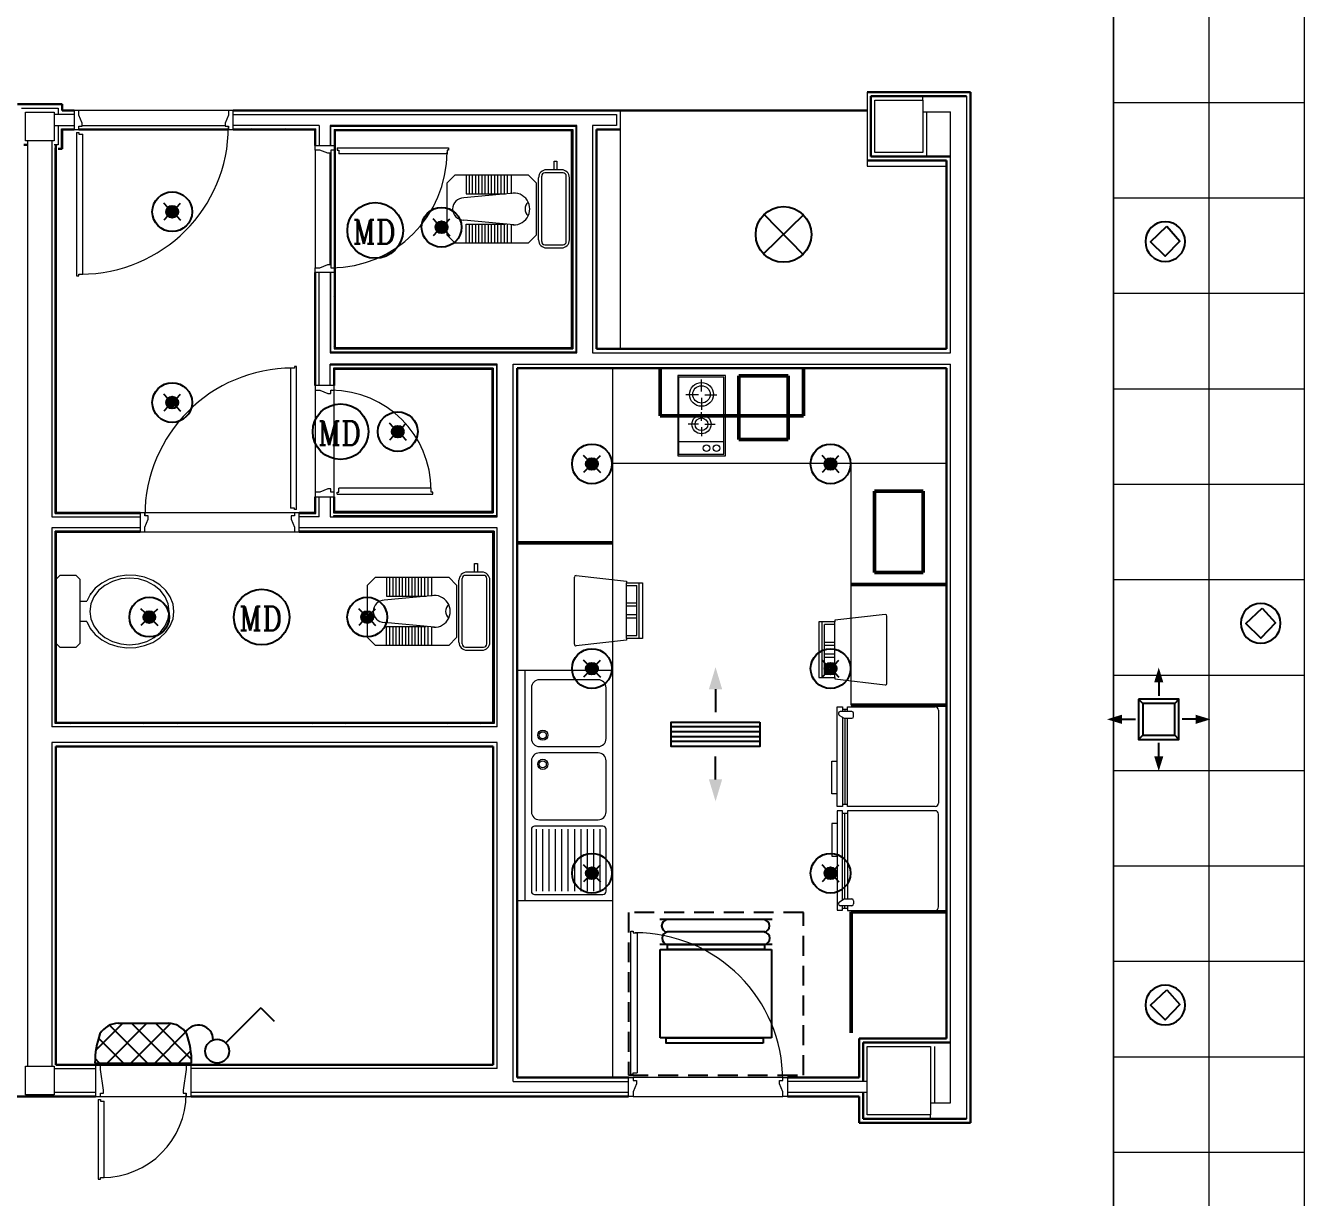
# Model space of a CAD drawing. Header units: millimetres. Extents: x 1722 to 7525, y 2254 to 6279.
# Drawn here: x 5451 to 6255, y 3761 to 4498 of the extents above; entities that cross this region are included whole.
import ezdxf

# ---------------------------------------------------------------- set-up
doc = ezdxf.new("R2010")
doc.units = ezdxf.units.MM
doc.linetypes.add('DASHED2', pattern=[0.375, 0.25, -0.125])
doc.linetypes.add('HIDDEN', pattern=[0.375, 0.25, -0.125])
for name, color, linetype in [('-LIGHT', 6, 'Continuous'), ('-SYM', 4, 'Continuous'), ('00-kazeb', 1, 'HIDDEN'), ('M-DUCTS', 4, 'Continuous'), ('M-UP', 3, 'Continuous')]:
    doc.layers.add(name, color=color, linetype=linetype)
for name, color, linetype, lineweight in [('A-CLNG', 13, 'Continuous', 9), ('A-CLNG-PATT', 13, 'Continuous', 9), ('A-DETL-GENF', 94, 'Continuous', 9), ('A-DETL-THIN', 151, 'Continuous', 9), ('A-DETL-WIDE', 214, 'Continuous', 50), ('A-DOOR', 31, 'Continuous', 9), ('A-DOOR-FRAM', 31, 'Continuous', 18), ('A-WALL', 113, 'Continuous', 9), ('A-WALL-FNSH', 113, 'Continuous', 30), ('A-WALL-PATT', 111, 'Continuous', 5), ('I-FURN', 30, 'Continuous', 9), ('I-WALL', 2, 'Continuous', 9), ('P-SANR-FIXT', 44, 'Continuous', 9), ('S-COLS', 52, 'Continuous', 9)]:
    doc.layers.add(name, color=color, linetype=linetype, lineweight=lineweight)
doc.styles.add('ROMANC', font='ROMANC.shx', dxfattribs={"width": 0.85})
pattern_1 = [(45, (3847.724, 3993.578), (-10.6066, 10.6066), []), (135, (3847.724, 3993.578), (-10.6066, -10.6066), [])]

# ---------------------------------------------------------------- blocks, each defined once
blk = doc.blocks.new('za-IN-wood door-single panel - 100x210-5134371-08-Fourth Floor Level__18_90')
at = {"layer": 'A-DOOR'}
for p, q in [((-0.47, 0.0332), (-0.45, -0.0168)), ((0.45, -0.0168), (0.47, 0.0332)), ((-0.45, -0.0368), (-0.47, -0.0368)), ((-0.45, -0.0168), (-0.45, -0.0368)), ((0.45, -0.0368), (0.45, -0.0168)), ((0.47, -0.0368), (0.45, -0.0368)), ((0.47, -0.0764), (0.47, -0.0864)), ((0.484, -0.0764), (0.47, -0.0764)), ((0.484, -0.0764), (0.484, -0.9764)), ((0.446, -0.9664), (0.446, -0.0864)), ((0.47, -0.0864), (0.446, -0.0864)), ((0.47, -0.9664), (0.446, -0.9664)), ((0.47, -0.9764), (0.47, -0.9664)), ((0.484, -0.9764), (0.47, -0.9764))]:
    blk.add_line(p, q, dxfattribs=at)
blk.add_arc((0.458, -0.0384), 0.928, 180, 270, dxfattribs=at)
at = {"layer": 'A-DOOR-FRAM'}
for p, q in [((-0.5, 0.0632), (-0.47, 0.0632)), ((-0.5, -0.0568), (-0.5, 0.0632)), ((-0.47, 0.0632), (-0.47, 0.0332)), ((0.47, 0.0632), (0.5, 0.0632)), ((0.47, 0.0332), (0.47, 0.0632)), ((0.5, 0.0632), (0.5, -0.0568)), ((-0.47, -0.0568), (-0.5, -0.0568)), ((-0.47, -0.0368), (-0.47, -0.0568)), ((0.47, -0.0568), (0.47, -0.0368)), ((0.5, -0.0568), (0.47, -0.0568))]:
    blk.add_line(p, q, dxfattribs=at)
blk = doc.blocks.new('za-IN-wood door-single panel - 60x210-5138632-08-Fourth Floor Level__18_90')
at = {"layer": 'A-DOOR'}
for p, q in [((0.246, 0.6064), (0.246, 0.1264)), ((0.27, 0.6064), (0.246, 0.6064)), ((0.27, 0.6164), (0.27, 0.6064)), ((0.284, 0.6164), (0.27, 0.6164)), ((0.284, 0.1164), (0.284, 0.6164)), ((0.27, 0.1264), (0.246, 0.1264)), ((0.27, 0.1164), (0.27, 0.1264)), ((0.284, 0.1164), (0.27, 0.1164)), ((-0.25, 0.0768), (-0.27, 0.0768)), ((-0.27, -0.0732), (-0.25, 0.0568)), ((-0.25, 0.0568), (-0.25, 0.0768)), ((0.27, 0.0768), (0.25, 0.0768)), ((0.25, 0.0768), (0.25, 0.0568)), ((0.25, 0.0568), (0.27, -0.0732))]:
    blk.add_line(p, q, dxfattribs=at)
blk.add_arc((0.258, 0.0784), 0.528, 90, 180, dxfattribs=at)
at = {"layer": 'A-DOOR-FRAM'}
for p, q in [((-0.27, 0.0968), (-0.3, 0.0968)), ((-0.3, 0.0968), (-0.3, -0.1032)), ((-0.27, 0.0768), (-0.27, 0.0968)), ((0.27, 0.0968), (0.27, 0.0768)), ((0.3, 0.0968), (0.27, 0.0968)), ((0.3, -0.1032), (0.3, 0.0968)), ((-0.27, -0.1032), (-0.27, -0.0732)), ((0.27, -0.0732), (0.27, -0.1032)), ((-0.3, -0.1032), (-0.27, -0.1032)), ((0.27, -0.1032), (0.3, -0.1032))]:
    blk.add_line(p, q, dxfattribs=at)
blk = doc.blocks.new('za-Column bi Cover - se5_400b_430amm-4961025-08-Fourth Floor Level__18_90')
at = {"layer": 'S-COLS', "lineweight": 15}
for p, q in [((-0.2, 0.215), (0.2, 0.215)), ((-0.2, -0.215), (-0.2, 0.215)), ((0.2, 0.215), (0.2, -0.215)), ((0.2, -0.215), (-0.2, -0.215))]:
    blk.add_line(p, q, dxfattribs=at)
blk = doc.blocks.new('za-Column bi Cover - se6_300b_330amm-4961029-08-Fourth Floor Level__18_90')
at = {"layer": 'S-COLS', "lineweight": 15}
for p, q in [((-0.15, 0.165), (0.15, 0.165)), ((-0.15, -0.165), (-0.15, 0.165)), ((0.15, 0.165), (0.15, -0.165)), ((0.15, -0.165), (-0.15, -0.165))]:
    blk.add_line(p, q, dxfattribs=at)
blk = doc.blocks.new('za-IN-wood door-single panel - 100x210-5134374-08-Fourth Floor Level__18_90')
at = {"layer": 'A-DOOR'}
for p, q in [((0.446, 0.9664), (0.446, 0.0864)), ((0.47, 0.9664), (0.446, 0.9664)), ((0.47, 0.9764), (0.47, 0.9664)), ((0.484, 0.9764), (0.47, 0.9764)), ((0.484, 0.0764), (0.484, 0.9764)), ((0.47, 0.0864), (0.446, 0.0864)), ((0.47, 0.0764), (0.47, 0.0864)), ((-0.45, 0.0368), (-0.47, 0.0368)), ((-0.47, -0.0332), (-0.45, 0.0168)), ((-0.45, 0.0168), (-0.45, 0.0368)), ((0.47, 0.0368), (0.45, 0.0368)), ((0.45, 0.0368), (0.45, 0.0168)), ((0.45, 0.0168), (0.47, -0.0332)), ((0.484, 0.0764), (0.47, 0.0764))]:
    blk.add_line(p, q, dxfattribs=at)
blk.add_arc((0.458, 0.0384), 0.928, 90, 180, dxfattribs=at)
at = {"layer": 'A-DOOR-FRAM'}
for p, q in [((-0.47, 0.0568), (-0.5, 0.0568)), ((-0.5, 0.0568), (-0.5, -0.0632)), ((-0.47, 0.0368), (-0.47, 0.0568)), ((0.47, 0.0568), (0.47, 0.0368)), ((0.5, 0.0568), (0.47, 0.0568)), ((0.5, -0.0632), (0.5, 0.0568)), ((-0.5, -0.0632), (-0.47, -0.0632)), ((-0.47, -0.0632), (-0.47, -0.0332)), ((0.47, -0.0332), (0.47, -0.0632)), ((0.47, -0.0632), (0.5, -0.0632))]:
    blk.add_line(p, q, dxfattribs=at)
blk = doc.blocks.new('za-IN-wood door-single panel - 80x210-5134379-08-Fourth Floor Level__18_90')
at = {"layer": 'A-DOOR'}
for p, q in [((-0.37, 0.0332), (-0.35, -0.0168)), ((0.35, -0.0168), (0.37, 0.0332)), ((-0.35, -0.0368), (-0.37, -0.0368)), ((-0.35, -0.0168), (-0.35, -0.0368)), ((0.35, -0.0368), (0.35, -0.0168)), ((0.37, -0.0368), (0.35, -0.0368)), ((0.37, -0.0764), (0.37, -0.0864)), ((0.384, -0.0764), (0.37, -0.0764)), ((0.384, -0.0764), (0.384, -0.7764)), ((0.346, -0.7664), (0.346, -0.0864)), ((0.37, -0.0864), (0.346, -0.0864)), ((0.37, -0.7664), (0.346, -0.7664)), ((0.37, -0.7764), (0.37, -0.7664)), ((0.384, -0.7764), (0.37, -0.7764))]:
    blk.add_line(p, q, dxfattribs=at)
blk.add_arc((0.358, -0.0384), 0.728, 180, 270, dxfattribs=at)
at = {"layer": 'A-DOOR-FRAM'}
for p, q in [((-0.4, 0.0632), (-0.37, 0.0632)), ((-0.4, -0.0568), (-0.4, 0.0632)), ((-0.37, 0.0632), (-0.37, 0.0332)), ((0.37, 0.0632), (0.4, 0.0632)), ((0.37, 0.0332), (0.37, 0.0632)), ((0.4, 0.0632), (0.4, -0.0568)), ((-0.37, -0.0568), (-0.4, -0.0568)), ((-0.37, -0.0368), (-0.37, -0.0568)), ((0.37, -0.0568), (0.37, -0.0368)), ((0.4, -0.0568), (0.37, -0.0568))]:
    blk.add_line(p, q, dxfattribs=at)
blk = doc.blocks.new('za-IN-wood door-single panel - 70x210-5134382-08-Fourth Floor Level__18_90')
at = {"layer": 'A-DOOR'}
for p, q in [((0.296, 0.6664), (0.296, 0.0864)), ((0.32, 0.6664), (0.296, 0.6664)), ((0.32, 0.6764), (0.32, 0.6664)), ((0.334, 0.6764), (0.32, 0.6764)), ((0.334, 0.0764), (0.334, 0.6764)), ((0.32, 0.0864), (0.296, 0.0864)), ((0.32, 0.0764), (0.32, 0.0864)), ((-0.3, 0.0368), (-0.32, 0.0368)), ((-0.32, -0.0332), (-0.3, 0.0168)), ((-0.3, 0.0168), (-0.3, 0.0368)), ((0.32, 0.0368), (0.3, 0.0368)), ((0.3, 0.0368), (0.3, 0.0168)), ((0.3, 0.0168), (0.32, -0.0332)), ((0.334, 0.0764), (0.32, 0.0764))]:
    blk.add_line(p, q, dxfattribs=at)
blk.add_arc((0.308, 0.0384), 0.628, 90, 180, dxfattribs=at)
at = {"layer": 'A-DOOR-FRAM'}
for p, q in [((-0.32, 0.0568), (-0.35, 0.0568)), ((-0.35, 0.0568), (-0.35, -0.0632)), ((-0.32, 0.0368), (-0.32, 0.0568)), ((0.32, 0.0568), (0.32, 0.0368)), ((0.35, 0.0568), (0.32, 0.0568)), ((0.35, -0.0632), (0.35, 0.0568)), ((-0.35, -0.0632), (-0.32, -0.0632)), ((-0.32, -0.0632), (-0.32, -0.0332)), ((0.32, -0.0332), (0.32, -0.0632)), ((0.32, -0.0632), (0.35, -0.0632))]:
    blk.add_line(p, q, dxfattribs=at)
blk = doc.blocks.new('za-Column bi Cover - se8_180b_180mma-4989154-08-Fourth Floor Level__18_90')
at = {"layer": 'S-COLS', "lineweight": 15}
for p, q in [((-0.09, 0.09), (0.09, 0.09)), ((-0.09, -0.09), (-0.09, 0.09)), ((0.09, 0.09), (0.09, -0.09)), ((0.09, -0.09), (-0.09, -0.09))]:
    blk.add_line(p, q, dxfattribs=at)
blk = doc.blocks.new('jsdfksdf')
at = {"layer": 'I-FURN'}
for p, q in [((142218.53, 433931.22), (142218.53, 433973.37)), ((142219.65, 433974.48), (142251.23, 433970.85)), ((142251.23, 433970.85), (142251.23, 433969.86)), ((142251.23, 433970.85), (142251.23, 433969.86)), ((142251.23, 433969.86), (142261.23, 433969.86)), ((142251.23, 433934.86), (142251.23, 433969.86)), ((142251.23, 433969.86), (142261.23, 433969.86)), ((142251.23, 433968.11), (142257.73, 433968.11)), ((142257.73, 433936.61), (142257.73, 433968.11)), ((142259.23, 433934.86), (142259.23, 433969.86)), ((142261.23, 433969.86), (142261.23, 433934.86)), ((142261.23, 433969.86), (142261.23, 433934.86)), ((142257.73, 433957.11), (142251.23, 433957.11)), ((142257.73, 433955.11), (142251.23, 433955.11)), ((142257.73, 433949.61), (142251.23, 433949.61)), ((142257.73, 433947.61), (142251.23, 433947.61)), ((142382.27, 433945.35), (142372.27, 433945.35)), ((142372.27, 433945.35), (142372.27, 433910.35)), ((142382.27, 433945.35), (142372.27, 433945.35)), ((142372.27, 433945.35), (142372.27, 433910.35)), ((142374.27, 433910.35), (142374.27, 433945.35)), ((142375.77, 433912.1), (142375.77, 433943.6)), ((142382.27, 433943.6), (142375.77, 433943.6)), ((142413.85, 433949.98), (142382.27, 433946.35)), ((142382.27, 433946.35), (142382.27, 433945.35)), ((142382.27, 433946.35), (142382.27, 433945.35)), ((142382.27, 433910.35), (142382.27, 433945.35)), ((142414.97, 433906.72), (142414.97, 433948.86)), ((142251.23, 433936.61), (142257.73, 433936.61)), ((142251.23, 433933.86), (142219.65, 433930.22)), ((142251.23, 433934.86), (142251.23, 433933.86)), ((142261.23, 433934.86), (142251.23, 433934.86)), ((142251.23, 433934.86), (142251.23, 433933.86)), ((142261.23, 433934.86), (142251.23, 433934.86)), ((142375.77, 433932.6), (142382.27, 433932.6)), ((142375.77, 433930.6), (142382.27, 433930.6)), ((142375.77, 433925.1), (142382.27, 433925.1)), ((142375.77, 433923.1), (142382.27, 433923.1)), ((142382.27, 433912.1), (142375.77, 433912.1)), ((142372.27, 433910.35), (142382.27, 433910.35)), ((142372.27, 433910.35), (142382.27, 433910.35)), ((142382.27, 433910.35), (142382.27, 433909.35)), ((142382.27, 433910.35), (142382.27, 433909.35)), ((142382.27, 433909.35), (142413.85, 433905.72))]:
    blk.add_line(p, q, dxfattribs=at)
for centre, radius, start, end in [((142219.65, 433973.37), 1.11, 90, 180), ((142413.85, 433948.86), 1.11, 0, 90), ((142219.54, 433931.22), 1.01, 180, 276.56845), ((142413.96, 433906.72), 1.01, 263.43155, 0)]:
    blk.add_arc(centre, radius, start, end, dxfattribs=at)
blk = doc.blocks.new('A$C775E0A7C')
at = {"layer": 'A-DETL-GENF'}
for p, q in [((-1677.08, -593.84), (-1686.52, -593.84)), ((-1681.7, -588.34), (-1679.92, -588.34)), ((-1681.7, -593.84), (-1681.7, -588.34)), ((-1679.92, -588.34), (-1679.92, -593.84)), ((-1749, -601.98), (-1744, -596.98)), ((-1749, -634.98), (-1749, -601.98)), ((-1744, -596.98), (-1698, -596.98)), ((-1737, -596.98), (-1737, -608.98)), ((-1735, -608.98), (-1735, -596.98)), ((-1733, -608.98), (-1733, -596.98)), ((-1731, -608.98), (-1731, -596.98)), ((-1729, -608.98), (-1729, -596.98)), ((-1727, -608.98), (-1727, -596.98)), ((-1725, -608.98), (-1725, -596.98)), ((-1723, -608.98), (-1723, -596.98)), ((-1721, -608.98), (-1721, -596.98)), ((-1719, -608.98), (-1719, -596.98)), ((-1717, -608.98), (-1717, -596.98)), ((-1715, -608.98), (-1715, -596.98)), ((-1713, -608.98), (-1713, -596.98)), ((-1711, -608.98), (-1711, -596.98)), ((-1708.5, -608.98), (-1708.5, -596.98)), ((-1698, -596.98), (-1693, -601.98)), ((-1693, -601.98), (-1693, -634.98)), ((-1691.52, -637.95), (-1691.52, -598.84)), ((-1689.52, -638.95), (-1689.52, -597.84)), ((-1676.08, -595.84), (-1687.52, -595.84)), ((-1674.08, -638.95), (-1674.08, -597.84)), ((-1672.08, -637.95), (-1672.08, -598.84)), ((-1707, -608.48), (-1738.5, -611.48)), ((-1737, -608.98), (-1712.25, -608.98)), ((-1707, -628.48), (-1738.5, -625.48)), ((-1744, -639.98), (-1749, -634.98)), ((-1737, -627.98), (-1712.25, -627.98)), ((-1737, -639.98), (-1737, -627.98)), ((-1735, -639.98), (-1735, -627.98)), ((-1733, -639.98), (-1733, -627.98)), ((-1731, -639.98), (-1731, -627.98)), ((-1729, -639.98), (-1729, -627.98)), ((-1727, -639.98), (-1727, -627.98)), ((-1725, -639.98), (-1725, -627.98)), ((-1723, -639.98), (-1723, -627.98)), ((-1721, -639.98), (-1721, -627.98)), ((-1719, -639.98), (-1719, -627.98)), ((-1717, -639.98), (-1717, -627.98)), ((-1715, -639.98), (-1715, -627.98)), ((-1713, -639.98), (-1713, -627.98)), ((-1711, -639.98), (-1711, -627.98)), ((-1708.5, -639.98), (-1708.5, -627.98)), ((-1693, -634.98), (-1698, -639.98)), ((-1698, -639.98), (-1744, -639.98)), ((-1687.52, -640.95), (-1676.08, -640.95)), ((-1686.52, -642.95), (-1677.08, -642.95)), ((-1604, -723.25), (-1604, -773.75)), ((-1574, -723.25), (-1604, -723.25)), ((-1574, -773.75), (-1574, -723.25)), ((-1603.5, -724.25), (-1603.5, -772.75)), ((-1575, -724.25), (-1603.5, -724.25)), ((-1589, -733.25), (-1589, -725.75)), ((-1575, -772.75), (-1575, -724.25)), ((-1591, -735.25), (-1599, -735.25)), ((-1589, -737.25), (-1589, -744.75)), ((-1587, -735.25), (-1579.5, -735.25)), ((-1589, -751.75), (-1589, -746.25)), ((-1591, -753.75), (-1597.5, -753.75)), ((-1589, -755.75), (-1589, -761.25)), ((-1587, -753.75), (-1580.5, -753.75)), ((-1603.5, -764.75), (-1575, -764.75)), ((-1604, -773.75), (-1574, -773.75)), ((-1603.5, -772.75), (-1575, -772.75)), ((-1731.7, -841.34), (-1729.92, -841.34)), ((-1731.7, -846.84), (-1731.7, -841.34)), ((-1729.92, -841.34), (-1729.92, -846.84)), ((-1799, -854.98), (-1794, -849.98)), ((-1794, -849.98), (-1748, -849.98)), ((-1787, -849.98), (-1787, -861.98)), ((-1785, -861.98), (-1785, -849.98)), ((-1783, -861.98), (-1783, -849.98)), ((-1781, -861.98), (-1781, -849.98)), ((-1779, -861.98), (-1779, -849.98)), ((-1777, -861.98), (-1777, -849.98)), ((-1775, -861.98), (-1775, -849.98)), ((-1773, -861.98), (-1773, -849.98)), ((-1771, -861.98), (-1771, -849.98)), ((-1769, -861.98), (-1769, -849.98)), ((-1767, -861.98), (-1767, -849.98)), ((-1765, -861.98), (-1765, -849.98)), ((-1763, -861.98), (-1763, -849.98)), ((-1761, -861.98), (-1761, -849.98)), ((-1758.5, -861.98), (-1758.5, -849.98)), ((-1748, -849.98), (-1743, -854.98)), ((-1741.52, -890.95), (-1741.52, -851.84)), ((-1739.52, -891.95), (-1739.52, -850.84)), ((-1726.08, -848.84), (-1737.52, -848.84)), ((-1727.08, -846.84), (-1736.52, -846.84)), ((-1724.08, -891.95), (-1724.08, -850.84)), ((-1722.08, -890.95), (-1722.08, -851.84)), ((-1799, -887.98), (-1799, -854.98)), ((-1743, -854.98), (-1743, -887.98)), ((-1757, -861.48), (-1788.5, -864.48)), ((-1787, -861.98), (-1762.25, -861.98)), ((-1757, -881.48), (-1788.5, -878.48)), ((-1787, -880.98), (-1762.25, -880.98)), ((-1787, -892.98), (-1787, -880.98)), ((-1785, -892.98), (-1785, -880.98)), ((-1783, -892.98), (-1783, -880.98)), ((-1781, -892.98), (-1781, -880.98)), ((-1779, -892.98), (-1779, -880.98)), ((-1777, -892.98), (-1777, -880.98)), ((-1775, -892.98), (-1775, -880.98)), ((-1773, -892.98), (-1773, -880.98)), ((-1771, -892.98), (-1771, -880.98)), ((-1769, -892.98), (-1769, -880.98)), ((-1767, -892.98), (-1767, -880.98)), ((-1765, -892.98), (-1765, -880.98)), ((-1763, -892.98), (-1763, -880.98)), ((-1761, -892.98), (-1761, -880.98)), ((-1758.5, -892.98), (-1758.5, -880.98)), ((-1794, -892.98), (-1799, -887.98)), ((-1743, -887.98), (-1748, -892.98)), ((-1748, -892.98), (-1794, -892.98)), ((-1737.52, -893.95), (-1726.08, -893.95)), ((-1736.52, -895.95), (-1727.08, -895.95)), ((-1503.73, -931.61), (-1500.5, -931.61)), ((-1503.73, -994.2), (-1503.73, -931.61)), ((-1500.5, -931.61), (-1500.5, -934.44)), ((-1497.2, -931.5), (-1442.2, -931.5)), ((-1497.2, -934.44), (-1497.2, -931.5)), ((-1502.95, -935.54), (-1502.95, -935.93)), ((-1502.4, -936.88), (-1499.28, -938.68)), ((-1494.52, -934.44), (-1501.85, -934.44)), ((-1500.5, -933), (-1497.2, -933)), ((-1500.5, -937.98), (-1500.5, -994.2)), ((-1499.28, -938.68), (-1494.52, -938.68)), ((-1498.85, -933), (-1498.85, -934.44)), ((-1498.85, -938.68), (-1498.85, -992.7)), ((-1497.2, -994.2), (-1497.2, -938.68)), ((-1493.42, -937.58), (-1493.42, -935.54)), ((-1440, -933.7), (-1440, -992)), ((-1507.03, -965.59), (-1503.73, -965.59)), ((-1507.03, -986.17), (-1507.03, -965.59)), ((-1503.73, -986.17), (-1507.03, -986.17)), ((-1500.5, -994.2), (-1503.73, -994.2)), ((-1503.73, -996.8), (-1503.73, -1059.39)), ((-1500.5, -996.8), (-1503.73, -996.8)), ((-1500.5, -992.7), (-1497.2, -992.7)), ((-1500.5, -1053.02), (-1500.5, -996.8)), ((-1442.2, -994.2), (-1497.2, -994.2)), ((-1497.2, -996.8), (-1497.2, -1052.32)), ((-1442.2, -996.8), (-1497.2, -996.8)), ((-1507.03, -1004.83), (-1507.03, -1025.41)), ((-1503.73, -1004.83), (-1507.03, -1004.83)), ((-1500.5, -998.3), (-1497.2, -998.3)), ((-1498.85, -1052.32), (-1498.85, -998.3)), ((-1440, -1057.3), (-1440, -999)), ((-1507.03, -1025.41), (-1503.73, -1025.41)), ((-1502.4, -1054.12), (-1499.28, -1052.32)), ((-1499.28, -1052.32), (-1494.52, -1052.32)), ((-1503.73, -1059.39), (-1500.5, -1059.39)), ((-1502.95, -1055.46), (-1502.95, -1055.07)), ((-1494.52, -1056.56), (-1501.85, -1056.56)), ((-1500.5, -1059.39), (-1500.5, -1056.56)), ((-1500.5, -1058), (-1497.2, -1058)), ((-1498.85, -1058), (-1498.85, -1056.56)), ((-1497.2, -1056.56), (-1497.2, -1059.5)), ((-1497.2, -1059.5), (-1442.2, -1059.5)), ((-1493.42, -1053.42), (-1493.42, -1055.46))]:
    blk.add_line(p, q, dxfattribs=at)
for centre, radius in [((-1589.07, -735.07), 7.49), ((-1589.07, -735.07), 5.49), ((-1589.07, -753.87), 6), ((-1589.07, -753.87), 4), ((-1585.89, -768.87), 2.03), ((-1579.66, -768.87), 2.03)]:
    blk.add_circle(centre, radius, dxfattribs=at)
for centre, radius, start, end in [((-1686.52, -598.84), 5, 90, 180), ((-1677.08, -598.84), 5, 0, 90), ((-1687.52, -597.84), 2, 90, 180), ((-1676.08, -597.84), 2, 0, 90), ((-1707, -618.48), 10, 259.11933, 100.88065), ((-1738.5, -618.48), 7, 89.99999, 269.99999), ((-1694.08, -618.48), 5.87, 131.99687, 228.00311), ((-1686.52, -637.95), 5, 180, 270), ((-1687.52, -638.95), 2, 180, 270), ((-1677.08, -637.95), 5, 270, 0), ((-1676.08, -638.95), 2, 270, 0), ((-1736.52, -851.84), 5, 90, 180), ((-1737.52, -850.84), 2, 90, 180), ((-1727.08, -851.84), 5, 0, 90), ((-1726.08, -850.84), 2, 0, 90), ((-1788.5, -871.48), 7, 89.99999, 269.99999), ((-1757, -871.48), 10, 259.11933, 100.88065), ((-1744.08, -871.48), 5.87, 131.99687, 228.00311), ((-1736.52, -890.95), 5, 180, 270), ((-1737.52, -891.95), 2, 180, 270), ((-1727.08, -890.95), 5, 270, 0), ((-1726.08, -891.95), 2, 270, 0), ((-1442.2, -933.7), 2.2, 0, 90), ((-1501.85, -935.54), 1.1, 90, 180), ((-1501.85, -935.93), 1.1, 180, 239.99672), ((-1494.52, -935.54), 1.1, 0, 90), ((-1494.52, -937.58), 1.1, 270, 0), ((-1442.2, -992), 2.2, 270, 0), ((-1442.2, -999), 2.2, 0, 90), ((-1494.52, -1053.42), 1.1, 0, 90), ((-1501.85, -1055.07), 1.1, 120.00328, 180), ((-1501.85, -1055.46), 1.1, 180, 270), ((-1494.52, -1055.46), 1.1, 270, 0), ((-1442.2, -1057.3), 2.2, 270, 0)]:
    blk.add_arc(centre, radius, start, end, dxfattribs=at)
at = {"layer": 'A-DETL-THIN'}
for p, q in [((-1645, -718.5), (-1645, -1164.5)), ((-1435, -778.5), (-1645, -778.5)), ((-1495, -930.5), (-1495, -778.5)), ((-1705, -1053.5), (-1705, -908.5)), ((-1705, -908.5), (-1645, -908.5)), ((-1700, -1053.5), (-1700, -908.5)), ((-1645, -908.5), (-1645, -1053.5)), ((-1654, -914.5), (-1691, -914.5)), ((-1696, -919.5), (-1696, -951.5)), ((-1649, -951.5), (-1649, -919.5)), ((-1691, -956.5), (-1654, -956.5)), ((-1654, -960.5), (-1691, -960.5)), ((-1696, -965.5), (-1696, -997.5)), ((-1649, -997.5), (-1649, -965.5)), ((-1691, -1002.5), (-1654, -1002.5)), ((-1696, -1008.5), (-1696, -1047.5)), ((-1651, -1006.5), (-1694, -1006.5)), ((-1693, -1008.5), (-1693, -1047.5)), ((-1689, -1008.5), (-1689, -1047.5)), ((-1685, -1008.5), (-1685, -1047.5)), ((-1681, -1008.5), (-1681, -1047.5)), ((-1677, -1008.5), (-1677, -1047.5)), ((-1673, -1008.5), (-1673, -1047.5)), ((-1669, -1008.5), (-1669, -1047.5)), ((-1665, -1008.5), (-1665, -1047.5)), ((-1661, -1008.5), (-1661, -1047.5)), ((-1657, -1008.5), (-1657, -1047.5)), ((-1653, -1008.5), (-1653, -1047.5)), ((-1649, -1047.5), (-1649, -1008.5)), ((-1694, -1049.5), (-1651, -1049.5)), ((-1645, -1053.5), (-1705, -1053.5))]:
    blk.add_line(p, q, dxfattribs=at)
for centre, radius in [((-1688.84, -949.34), 3.2), ((-1688.84, -949.34), 2.2), ((-1688.84, -967.66), 3.2), ((-1688.84, -967.66), 2.2)]:
    blk.add_circle(centre, radius, dxfattribs=at)
for centre, radius, start, end in [((-1691, -919.5), 5, 90, 180), ((-1654, -919.5), 5, 0, 90), ((-1691, -951.5), 5, 180, 270), ((-1654, -951.5), 5, 270, 0), ((-1691, -965.5), 5, 90, 180), ((-1654, -965.5), 5, 0, 90), ((-1691, -997.5), 5, 180, 270), ((-1654, -997.5), 5, 270, 0), ((-1694, -1008.5), 2, 90, 180), ((-1651, -1008.5), 2, 0, 90), ((-1694, -1047.5), 2, 180, 270), ((-1651, -1047.5), 2, 270, 0)]:
    blk.add_arc(centre, radius, start, end, dxfattribs=at)
at = {"layer": 'A-DETL-WIDE'}
for p, q in [((-1615, -748.5), (-1615, -718.5)), ((-1565.58, -763.35), (-1565.58, -723.35)), ((-1565.58, -723.35), (-1534.58, -723.35)), ((-1534.58, -723.35), (-1534.58, -763.35)), ((-1525, -748.5), (-1525, -718.5)), ((-1615, -748.5), (-1525, -748.5)), ((-1534.58, -763.35), (-1565.58, -763.35)), ((-1480.25, -795.85), (-1480.25, -847.15)), ((-1449.75, -795.85), (-1480.25, -795.85)), ((-1449.75, -847.15), (-1449.75, -795.85)), ((-1645, -828.5), (-1705, -828.5)), ((-1480.25, -847.15), (-1449.75, -847.15)), ((-1495, -854.5), (-1435, -854.5)), ((-1495, -930.5), (-1435, -930.5)), ((-1495, -1060.5), (-1435, -1060.5)), ((-1495, -1136.5), (-1495, -1060.5))]:
    blk.add_line(p, q, dxfattribs=at)
at = {"layer": 'P-SANR-FIXT'}
for p, q in [((-1992.46, -848.96), (-1994.5, -851)), ((-1982.3, -848.96), (-1992.46, -848.96)), ((-1979.76, -851.5), (-1982.3, -848.96)), ((-1979.76, -891.5), (-1979.76, -851.5)), ((-1979.76, -865.15), (-1975.49, -865.15)), ((-1973.41, -860.47), (-1973.41, -860.92)), ((-1973.12, -860.47), (-1973.41, -860.47)), ((-1975.49, -877.85), (-1979.76, -877.85)), ((-1973.41, -882.08), (-1973.41, -882.53)), ((-1973.41, -882.53), (-1973.12, -882.53)), ((-1994.5, -892), (-1992.46, -894.04)), ((-1982.3, -894.04), (-1979.76, -891.5)), ((-1992.46, -894.04), (-1982.3, -894.04))]:
    blk.add_line(p, q, dxfattribs=at)
at = {"layer": 'P-SANR-FIXT', "flags": 128}
for points in [[(-1920.71, -871.5), (-1921.29, -866.86), (-1923.01, -862.42), (-1925.79, -858.35), (-1929.53, -854.83), (-1934.06, -852), (-1939.2, -849.99), (-1944.73, -848.87), (-1950.42, -848.69), (-1956.04, -849.46), (-1961.35, -851.14), (-1966.14, -853.67), (-1970.19, -856.95), (-1973.35, -860.83), (-1975.49, -865.15)], [(-1923.75, -871.5), (-1924.38, -866.84), (-1926.22, -862.41), (-1929.18, -858.43), (-1933.13, -855.12), (-1937.84, -852.62), (-1943.11, -851.07), (-1948.64, -850.55), (-1954.18, -851.07), (-1959.45, -852.62), (-1964.16, -855.12), (-1968.11, -858.43), (-1971.07, -862.41), (-1972.91, -866.84), (-1973.54, -871.5)], [(-1973.12, -860.47), (-1973.26, -860.69), (-1973.41, -860.92)], [(-1975.49, -877.85), (-1973.35, -882.17), (-1970.19, -886.05), (-1966.14, -889.33), (-1961.35, -891.86), (-1956.04, -893.54), (-1950.42, -894.31), (-1944.73, -894.13), (-1939.2, -893.01), (-1934.06, -891), (-1929.53, -888.17), (-1925.79, -884.65), (-1923.01, -880.58), (-1921.29, -876.14), (-1920.71, -871.5)], [(-1973.54, -871.5), (-1972.91, -876.16), (-1971.07, -880.59), (-1968.11, -884.57), (-1964.16, -887.88), (-1959.45, -890.38), (-1954.18, -891.93), (-1948.64, -892.46), (-1943.11, -891.93), (-1937.84, -890.38), (-1933.13, -887.88), (-1929.18, -884.57), (-1926.22, -880.59), (-1924.38, -876.16), (-1923.75, -871.5)], [(-1973.41, -882.08), (-1973.26, -882.31), (-1973.12, -882.53)]]:
    blk.add_lwpolyline(points, dxfattribs=at)
blk = doc.blocks.new('le')
at = {"layer": '-SYM'}
h = blk.add_hatch(dxfattribs=at)
h.set_pattern_fill('ANSI31', color=256, scale=7.5, style=0)
h.set_pattern_definition([(45, (0, 0), (-0.66291, 0.66291), [])])
h.paths.add_polyline_path([(-3.6, 0), (3.6, 0, 1)])
h.paths.add_polyline_path([(3.6, 0), (-3.6, 0, 1)])
at = {"layer": '-SYM', "color": 3}
for p, q in [((-2.65, 2.65), (-5.3, 5.3)), ((2.65, 2.65), (5.3, 5.3)), ((-2.65, -2.65), (-5.3, -5.3)), ((2.65, -2.65), (5.3, -5.3))]:
    blk.add_line(p, q, dxfattribs=at)
at = {"layer": '-SYM'}
for radius in [12.5, 3.75]:
    blk.add_circle((0, 0), radius, dxfattribs=at)
blk = doc.blocks.new('MD')
at = {"layer": '-SYM'}
blk.add_circle((0, 0), 17.5, dxfattribs=at)
at = {"layer": '-SYM', "color": 2, "style": 'ROMANC', "width": 0.9}
blk.add_text('MD', height=15, dxfattribs=at).set_placement((-14.12, -8.39))
blk = doc.blocks.new('leee')
at = {"layer": '-LIGHT', "color": 2}
blk.add_lwpolyline([(0.96, -9.63), (9.27, -0.26), (0.04, 9.25), (-9.25, 0.1)], close=True, dxfattribs=at)
at = {"layer": '-SYM'}
blk.add_circle((0, 0), 12.5, dxfattribs=at)
blk = doc.blocks.new('ff')
at = {"layer": 'M-UP', "color": 40}
blk.add_line((0, -0.088), (0, 0), dxfattribs=at)
blk.add_solid([(0.0289, -0.0849), (-0.0289, -0.0849), (0, -0.1785)], dxfattribs=at)
blk = doc.blocks.new('A$C6E631D91')
at = {"layer": 'M-DUCTS', "color": 244, "linetype": 'DASHED2', "ltscale": 500, "true_color": 0x991b1e}
blk.add_lwpolyline([(-16350, -10608.7), (-16350, -11630), (-15250, -11630), (-15250, -10608.7)], close=True, dxfattribs=at)
at = {"layer": 'M-UP', "color": 244, "true_color": 0x991b1e}
for p, q in [((-15802.3, -9203.2), (-15802.3, -9348.4)), ((-13116.2, -9293.3), (-13142.9, -9266.6)), ((-12915.6, -9293.3), (-12888.9, -9266.6)), ((-15522.9, -9441.8), (-16081.7, -9441.8)), ((-15522.9, -9472.3), (-16081.7, -9472.3)), ((-15522.9, -9502.7), (-16081.7, -9502.7)), ((-15522.9, -9533.2), (-16081.7, -9533.2)), ((-13116.2, -9493.9), (-13142.9, -9520.6)), ((-12888.9, -9520.6), (-12915.6, -9493.9)), ((-15802.3, -9771.8), (-15802.3, -9626.6)), ((-15446.6, -10653.2), (-16152, -10653.2)), ((-15495.2, -10730.7), (-16104.6, -10730.7)), ((-15447.2, -10808.7), (-16152.6, -10808.7)), ((-16150, -11397), (-16150, -10841.7)), ((-16150, -10841.7), (-15450, -10841.7)), ((-15450, -10841.7), (-15450, -11397)), ((-15450, -11397), (-16150, -11397))]:
    blk.add_line(p, q, dxfattribs=at)
for points in [[(-13142.9, -9266.6), (-13142.9, -9520.6), (-12888.9, -9520.6), (-12888.9, -9266.6)], [(-13116.2, -9293.3), (-13116.2, -9493.9), (-12915.6, -9493.9), (-12915.6, -9293.3)], [(-15522.9, -9411.3), (-15522.9, -9563.7), (-16081.7, -9563.7), (-16081.7, -9411.3)], [(-15495.2, -10841.7), (-16104.6, -10841.7), (-16104.6, -10808.7), (-15495.2, -10808.7)], [(-15502.4, -11430), (-16112, -11430), (-16112, -11397), (-15502.4, -11397)]]:
    blk.add_lwpolyline(points, close=True, dxfattribs=at)
for centre, start, end in [((-16102, -10692.2), 97.50004, 262.49996), ((-15502.8, -10692.2), 277.50004, 82.49996), ((-16099.5, -10769.7), 97.50004, 262.49996), ((-15500.3, -10769.7), 277.50004, 82.49996)]:
    blk.add_arc(centre, 39.3, start, end, dxfattribs=at)
for points in [[(-15844.2, -9204.8), (-15760.5, -9204.8), (-15802.3, -9065.4)], [(-15844.2, -9770.2), (-15760.5, -9770.2), (-15802.3, -9909.6)]]:
    blk.add_solid(points, dxfattribs=at)
at = {"layer": '00-kazeb', "color": 244, "true_color": 0x991b1e, "xscale": 1000, "yscale": 1000, "zscale": 1000}
for p, rotation in [((-13015.9, -9246.6), 180), ((-13162.9, -9393.6), 270)]:
    blk.add_blockref('ff', p, dxfattribs=dict(at, rotation=rotation))
at = {"layer": '00-kazeb', "color": 244, "true_color": 0x991b1e, "extrusion": (0, 0, -1), "xscale": 1000, "yscale": 1000, "zscale": -1000, "rotation": 270}
blk.add_blockref('ff', (12868.9, -9393.6), dxfattribs=at)
at = {"layer": '00-kazeb', "color": 244, "true_color": 0x991b1e, "extrusion": (0, 0, -1), "xscale": 1000, "yscale": 1000, "zscale": -1000}
blk.add_blockref('ff', (13015.9, -9540.6), dxfattribs=at)
blk = doc.blocks.new('K1')
at = {"layer": '-SYM', "color": 4}
blk.add_line((27.35, 35.77), (5.35, 13.77), dxfattribs=at)
at = {"layer": '-SYM'}
blk.add_line((27.35, 35.77), (35.86, 27.26), dxfattribs=at)
at = {"layer": '-SYM', "color": 4}
blk.add_circle((0, 8.5), 7.5, dxfattribs=at)
blk = doc.blocks.new('*X132')
at = {"color": 0}
for p, q in [((-278.448, -251.402), (-276.751, -249.705)), ((-277.748, -252.204), (-275.249, -249.705)), ((-275.212, -252.201), (-277.588, -249.825)), ((-276.244, -252.202), (-273.754, -249.712)), ((-273.711, -252.199), (-276.206, -249.705)), ((-272.432, -251.976), (-274.704, -249.705)), ((-276.713, -252.203), (-278.28, -250.635)), ((-274.74, -252.201), (-272.804, -250.265)), ((-273.235, -252.199), (-272.478, -251.442)), ((-278.214, -252.204), (-278.499, -251.919))]:
    blk.add_line(p, q, dxfattribs=at)
blk = doc.blocks.new('TD1')
at = {"layer": '-SYM'}
for p, q in [((-15.64, 26), (15.68, 26)), ((-30.39, 1), (30.39, 1)), ((-30.39, 0), (30.39, 0))]:
    blk.add_line(p, q, dxfattribs=at)
for centre, radius, start, end in [((-15.64, 12.5), 13.5, 90, 149.49924), ((15.68, 12.5), 13.5, 30, 90), ((24.68, 1.1), 55.07, 160.64157, 180.10304), ((-25.39, 1.16), 55.78, 359.83197, 18.92302)]:
    blk.add_arc(centre, radius, start, end, dxfattribs=at)
at = {"layer": '-SYM', "color": 1, "xscale": 10, "yscale": 10, "zscale": 10}
blk.add_blockref('*X132', (2754.67, 2523.05), dxfattribs=at)
blk = doc.blocks.new('G')
at = {"layer": '-SYM', "color": 2}
for p, q in [((12.5, 12.25), (-12.5, -12.25)), ((-12.25, 12.5), (12.25, -12.5))]:
    blk.add_line(p, q, dxfattribs=at)
at = {"layer": '-SYM', "color": 4}
blk.add_circle((0, 0), 17.5, dxfattribs=at)

msp = doc.modelspace()

# ---------------------------------------------------------------- hatches: boundary and pattern name
at = {"layer": 'A-WALL-PATT'}
h = msp.add_hatch(dxfattribs=at)
h.set_pattern_fill('FP_37', color=256, scale=100, style=0, pattern_type=2)
h.set_pattern_definition(pattern_1)
h.paths.add_polyline_path([(5473.8, 4420.29), (5474.3, 4420.29), (5474.3, 4432.9), (5473.8, 4432.9), (5473.8, 4420.79)], flags=0)
h = msp.add_hatch(dxfattribs=at)
h.set_pattern_fill('FP_37', color=256, scale=100, style=0, pattern_type=2)
h.set_pattern_definition(pattern_1)
h.paths.add_polyline_path([(5474.3, 4432.4), (5481.8, 4432.4), (5481.8, 4432.9), (5474.3, 4432.9)], flags=0)
h = msp.add_hatch(dxfattribs=at)
h.set_pattern_fill('FP_37', color=256, scale=100, style=0, pattern_type=2)
h.set_pattern_definition(pattern_1)
h.paths.add_polyline_path([(5533.63, 4432.4), (5578.8, 4432.4), (5578.8, 4432.9), (5484.8, 4432.9), (5484.8, 4432.4)], flags=0)
h = msp.add_hatch(dxfattribs=at)
h.set_pattern_fill('FP_37', color=256, scale=100, style=0, pattern_type=2)
h.set_pattern_definition(pattern_1)
h.paths.add_polyline_path([(5633.8, 4432.4), (5633.8, 4432.9), (5581.8, 4432.9), (5581.8, 4432.4), (5633.3, 4432.4)], flags=0)
h = msp.add_hatch(dxfattribs=at)
h.set_pattern_fill('FP_37', color=256, scale=100, style=0, pattern_type=2)
h.set_pattern_definition(pattern_1)
h.paths.add_polyline_path([(5633.8, 4190.9), (5633.8, 4201.4), (5633.3, 4201.4), (5633.3, 4190.9)], flags=0)
h.paths.add_polyline_path([(5633.8, 4271.4), (5633.8, 4342.4), (5633.3, 4342.4), (5633.3, 4271.4)], flags=0)
h.paths.add_polyline_path([(5633.8, 4422.4), (5633.8, 4432.4), (5633.3, 4432.4), (5633.3, 4422.4)], flags=0)
h = msp.add_hatch(dxfattribs=at)
h.set_pattern_fill('FP_37', color=256, scale=100, style=0, pattern_type=2)
h.set_pattern_definition(pattern_1)
h.paths.add_polyline_path([(5645.8, 4294.9), (5645.8, 4342.4), (5645.3, 4342.4), (5645.3, 4294.9)], flags=0)
h.paths.add_polyline_path([(5645.8, 4422.4), (5645.8, 4432.4), (5645.3, 4432.4), (5645.3, 4422.4)], flags=0)
h = msp.add_hatch(dxfattribs=at)
h.set_pattern_fill('FP_37', color=256, scale=100, style=0, pattern_type=2)
h.set_pattern_definition(pattern_1)
h.paths.add_polyline_path([(5645.8, 4431.9), (5794.8, 4431.9), (5794.8, 4432.4), (5645.8, 4432.4)], flags=0)
h = msp.add_hatch(dxfattribs=at)
h.set_pattern_fill('FP_37', color=256, scale=100, style=0, pattern_type=2)
h.set_pattern_definition(pattern_1)
h.paths.add_polyline_path([(5795.3, 4294.4), (5795.3, 4432.4), (5794.8, 4432.4), (5794.8, 4294.4)], flags=0)
h = msp.add_hatch(dxfattribs=at)
h.set_pattern_fill('FP_37', color=256, scale=100, style=0, pattern_type=2)
h.set_pattern_definition(pattern_1)
h.paths.add_polyline_path([(5470.3, 4191.4), (5470.3, 4420.29), (5469.8, 4420.29), (5469.8, 4191.4)], flags=0)
h = msp.add_hatch(dxfattribs=at)
h.set_pattern_fill('FP_37', color=256, scale=100, style=0, pattern_type=2)
h.set_pattern_definition(pattern_1)
h.paths.add_polyline_path([(5745.25, 4294.4), (5794.8, 4294.4), (5794.8, 4294.9), (5645.3, 4294.9), (5645.3, 4294.4)], flags=0)
h = msp.add_hatch(dxfattribs=at)
h.set_pattern_fill('FP_37', color=256, scale=100, style=0, pattern_type=2)
h.set_pattern_definition(pattern_1)
h.paths.add_polyline_path([(5744.8, 4281.9), (5745.3, 4281.9), (5745.25, 4282.4), (5644.8, 4282.4), (5644.8, 4281.9), (5645.3, 4281.9)], flags=0)
h = msp.add_hatch(dxfattribs=at)
h.set_pattern_fill('FP_37', color=256, scale=100, style=0, pattern_type=2)
h.set_pattern_definition(pattern_1)
h.paths.add_polyline_path([(5644.8, 4188.9), (5645.3, 4188.9), (5645.3, 4189.4), (5644.8, 4189.4)], flags=0)
h.paths.add_polyline_path([(5645.3, 4191.4), (5645.3, 4201.4), (5644.8, 4201.4), (5644.8, 4191.4)], flags=0)
h.paths.add_polyline_path([(5645.3, 4271.4), (5645.3, 4281.9), (5644.8, 4281.9), (5644.8, 4271.4)], flags=0)
h = msp.add_hatch(dxfattribs=at)
h.set_pattern_fill('FP_37', color=256, scale=100, style=0, pattern_type=2)
h.set_pattern_definition(pattern_1)
h.paths.add_polyline_path([(5745.3, 4191.9), (5745.25, 4281.9), (5744.8, 4281.9), (5744.8, 4191.9), (5745.25, 4191.9)], flags=0)
h = msp.add_hatch(dxfattribs=at)
h.set_pattern_fill('FP_37', color=256, scale=100, style=0, pattern_type=2)
h.set_pattern_definition(pattern_1)
h.paths.add_polyline_path([(5633.3, 4190.9), (5633.3, 4191.4), (5623.3, 4191.4), (5623.3, 4190.9)], flags=0)
h.paths.add_polyline_path([(5523.3, 4190.9), (5523.3, 4191.4), (5469.8, 4191.4), (5469.8, 4190.9)], flags=0)
h = msp.add_hatch(dxfattribs=at)
h.set_pattern_fill('FP_37', color=256, scale=100, style=0, pattern_type=2)
h.set_pattern_definition(pattern_1)
h.paths.add_polyline_path([(5745.25, 4191.4), (5745.3, 4191.4), (5745.25, 4191.9), (5645.3, 4191.9), (5645.3, 4191.4)], flags=0)
h = msp.add_hatch(dxfattribs=at)
h.set_pattern_fill('FP_37', color=256, scale=100, style=0, pattern_type=2)
h.set_pattern_definition(pattern_1)
h.paths.add_polyline_path([(5469.8, 4058.9), (5470.3, 4058.9), (5470.3, 4179.9), (5469.8, 4179.9), (5469.8, 4171.92)], flags=0)
h = msp.add_hatch(dxfattribs=at)
h.set_pattern_fill('FP_37', color=256, scale=100, style=0, pattern_type=2)
h.set_pattern_definition(pattern_1)
h.paths.add_polyline_path([(5745.8, 4179.4), (5745.8, 4179.9), (5623.3, 4179.9), (5623.3, 4179.4), (5745.3, 4179.4)], flags=0)
h.paths.add_polyline_path([(5470.3, 4179.4), (5523.3, 4179.4), (5523.3, 4179.9), (5470.3, 4179.9)], flags=0)
h = msp.add_hatch(dxfattribs=at)
h.set_pattern_fill('FP_37', color=256, scale=100, style=0, pattern_type=2)
h.set_pattern_definition(pattern_1)
h.paths.add_polyline_path([(5745.3, 4058.9), (5745.8, 4058.9), (5745.8, 4179.4), (5745.3, 4179.4), (5745.3, 4059.4)], flags=0)
h = msp.add_hatch(dxfattribs=at)
h.set_pattern_fill('FP_37', color=256, scale=100, style=0, pattern_type=2)
h.set_pattern_definition(pattern_1)
h.paths.add_polyline_path([(5470.3, 4058.9), (5745.3, 4058.9), (5745.3, 4059.4), (5470.3, 4059.4)], flags=0)

# ---------------------------------------------------------------- linework, layer by layer
at = {"layer": '-LIGHT', "color": 210}
msp.add_arc((5559.91, 3859.97), 9.33, 0, 148.8204, dxfattribs=at)
at = {"layer": 'A-CLNG'}
for p, q in [((6135.3, 4629.4), (6135.3, 3079.4)), ((6255.3, 3079.4), (6255.3, 4629.4)), ((5980.3, 4455.9), (5980.3, 4409.4)), ((5825.3, 4294.4), (5825.3, 4444.4)), ((5980.3, 4409.4), (6030.3, 4409.4))]:
    msp.add_line(p, q, dxfattribs=at)
at = {"layer": 'A-CLNG-PATT', "color": 244, "true_color": 0x991b1e}
for p, q in [((6135.32, 3079.4), (6135.32, 4629.4)), ((6195.32, 3079.4), (6195.32, 4629.4)), ((6135.3, 4449.38), (6255.3, 4449.38)), ((6135.3, 4389.38), (6255.3, 4389.38)), ((6135.3, 4329.38), (6255.3, 4329.38)), ((6135.3, 4269.38), (6255.3, 4269.38)), ((6135.3, 4209.38), (6255.3, 4209.38)), ((6135.3, 4149.38), (6255.3, 4149.38)), ((6135.3, 4089.38), (6255.3, 4089.38)), ((6135.3, 4029.38), (6255.3, 4029.38)), ((6135.3, 3969.38), (6255.3, 3969.38)), ((6135.3, 3909.38), (6255.3, 3909.38)), ((6135.3, 3849.38), (6255.3, 3849.38)), ((6135.3, 3789.38), (6255.3, 3789.38))]:
    msp.add_line(p, q, dxfattribs=at)
at = {"layer": 'A-WALL', "color": 7, "lineweight": 15}
for p, q in [((6015.3, 4450.9), (6015.3, 4453.4)), ((6042.8, 4453.4), (6042.8, 3810.4)), ((5448.8, 4445.79), (5471.8, 4445.79)), ((5481.8, 4441.9), (5469.3, 4441.9)), ((5471.8, 4445.79), (5471.8, 4441.9)), ((5581.8, 4441.9), (5822.8, 4441.9)), ((5822.8, 4441.9), (5822.8, 4434.9)), ((6015.3, 4443.4), (6032.8, 4443.4)), ((6017.8, 4443.4), (6017.8, 4415.4)), ((6032.8, 4291.9), (6032.8, 4443.4)), ((5469.3, 4434.9), (5481.8, 4434.9)), ((5471.8, 4434.9), (5471.8, 4422.79)), ((5635.8, 4434.9), (5581.8, 4434.9)), ((5635.8, 4434.9), (5635.8, 4422.4)), ((5797.8, 4434.9), (5642.8, 4434.9)), ((5642.8, 4434.9), (5642.8, 4422.4)), ((5797.8, 4291.9), (5797.8, 4434.9)), ((5822.8, 4434.9), (5807.8, 4434.9)), ((5807.8, 4434.9), (5807.8, 4291.9)), ((5452.8, 3843.4), (5452.8, 4425.29)), ((5467.8, 4425.29), (5467.8, 4188.9)), ((5471.8, 4422.79), (5469.3, 4422.79)), ((5635.8, 4271.4), (5635.8, 4342.4)), ((5642.8, 4342.4), (5642.8, 4291.9)), ((5642.8, 4291.9), (5797.8, 4291.9)), ((5807.8, 4291.9), (6032.8, 4291.9)), ((5747.8, 4284.9), (5642.8, 4284.9)), ((5642.8, 4271.4), (5642.8, 4284.9)), ((5747.8, 4188.9), (5747.8, 4284.9)), ((5757.8, 4284.9), (6032.8, 4284.9)), ((5757.8, 3833.9), (5757.8, 4284.9)), ((6032.8, 3820.4), (6032.8, 4284.9)), ((5635.8, 4188.9), (5635.8, 4201.4)), ((5642.8, 4201.4), (5642.8, 4188.9)), ((5467.8, 4188.9), (5523.3, 4188.9)), ((5635.8, 4188.9), (5623.3, 4188.9)), ((5642.8, 4188.9), (5747.8, 4188.9)), ((5467.8, 4181.9), (5467.8, 4056.9)), ((5523.3, 4181.9), (5467.8, 4181.9)), ((5747.8, 4181.9), (5623.3, 4181.9)), ((5747.8, 4056.9), (5747.8, 4181.9)), ((5747.8, 4056.9), (5467.8, 4056.9)), ((5467.8, 4046.9), (5467.8, 3843.4)), ((5747.8, 4046.9), (5467.8, 4046.9)), ((5747.8, 3841.9), (5747.8, 4046.9)), ((6022.8, 3855.9), (6022.8, 3820.4)), ((5469.3, 3841.9), (5495.3, 3841.9)), ((5747.8, 3841.9), (5555.3, 3841.9)), ((5757.8, 3833.9), (5830.3, 3833.9)), ((5980.3, 3833.9), (5930.3, 3833.9)), ((5495.3, 3826.9), (5469.3, 3826.9)), ((5830.3, 3826.9), (5555.3, 3826.9)), ((5980.3, 3826.9), (5930.3, 3826.9)), ((6020.3, 3820.4), (6032.8, 3820.4)), ((6020.3, 3810.4), (6020.3, 3812.9))]:
    msp.add_line(p, q, dxfattribs=at)
at = {"layer": 'A-WALL'}
for p, q in [((5578.8, 4444.4), (5484.8, 4444.4)), ((5642.8, 4347.4), (5642.8, 4417.4)), ((5552.3, 3844.4), (5498.3, 3844.4)), ((5927.3, 3836.4), (5833.3, 3836.4)), ((5498.3, 3824.4), (5552.3, 3824.4)), ((5833.3, 3824.4), (5927.3, 3824.4))]:
    msp.add_line(p, q, dxfattribs=at)
at = {"layer": 'A-WALL', "color": 10}
for p, q in [((5473.8, 4432.9), (5481.8, 4432.9)), ((5473.8, 4420.79), (5473.8, 4432.9)), ((5484.8, 4432.9), (5578.8, 4432.9)), ((5486.8, 4434.9), (5576.8, 4434.9)), ((5581.8, 4432.9), (5633.8, 4432.9)), ((5633.8, 4422.4), (5633.8, 4432.9)), ((5643.3, 4422.4), (5643.3, 4434.4)), ((5643.3, 4434.4), (5797.3, 4434.4)), ((5645.3, 4432.4), (5645.3, 4422.4)), ((5645.3, 4432.4), (5795.3, 4432.4)), ((5795.3, 4432.4), (5795.3, 4294.4)), ((5797.3, 4434.4), (5797.3, 4292.4)), ((5469.8, 4190.9), (5469.8, 4420.79)), ((5633.8, 4271.4), (5633.8, 4342.4)), ((5643.3, 4292.4), (5643.3, 4342.4)), ((5645.3, 4342.4), (5645.3, 4294.4)), ((5645.3, 4294.4), (5795.3, 4294.4)), ((5797.3, 4292.4), (5643.3, 4292.4)), ((5642.8, 4284.4), (5747.3, 4284.4)), ((5644.8, 4282.4), (5644.8, 4271.4)), ((5745.3, 4282.4), (5644.8, 4282.4)), ((5745.3, 4282.4), (5745.3, 4191.4)), ((5747.3, 4284.4), (5747.3, 4189.4)), ((5633.8, 4190.9), (5633.8, 4201.4)), ((5644.8, 4201.4), (5644.8, 4191.4)), ((5469.8, 4190.9), (5523.3, 4190.9)), ((5623.3, 4190.9), (5633.8, 4190.9)), ((5644.8, 4191.4), (5745.3, 4191.4)), ((5644.8, 4189.4), (5644.8, 4188.9)), ((5747.3, 4189.4), (5644.8, 4189.4)), ((5469.8, 4058.9), (5469.8, 4179.9)), ((5523.3, 4179.9), (5469.8, 4179.9)), ((5745.8, 4179.9), (5623.3, 4179.9)), ((5745.8, 4179.9), (5745.8, 4058.9)), ((5745.8, 4058.9), (5469.8, 4058.9))]:
    msp.add_line(p, q, dxfattribs=at)
at = {"layer": 'A-WALL-FNSH'}
for p, q in [((5980.3, 4455.9), (6045.3, 4455.9)), ((6045.3, 4455.9), (6045.3, 3807.9)), ((5446.3, 4448.29), (5474.3, 4448.29)), ((5474.3, 4448.29), (5474.3, 4444.4)), ((6042.8, 4453.4), (5982.8, 4453.4)), ((5982.8, 4453.4), (5982.8, 4415.4)), ((5474.3, 4444.4), (5481.8, 4444.4)), ((5581.8, 4444.4), (5980.3, 4444.4)), ((5481.8, 4432.4), (5474.3, 4432.4)), ((5474.3, 4432.4), (5474.3, 4420.29)), ((5578.8, 4432.4), (5484.8, 4432.4)), ((5633.3, 4432.4), (5581.8, 4432.4)), ((5633.3, 4422.4), (5633.3, 4432.4)), ((5645.8, 4431.9), (5645.8, 4294.9)), ((5794.8, 4431.9), (5645.8, 4431.9)), ((5794.8, 4294.9), (5794.8, 4431.9)), ((5825.3, 4432.4), (5810.3, 4432.4)), ((5810.3, 4432.4), (5810.3, 4294.4)), ((5450.3, 4422.79), (5452.8, 4422.79)), ((5470.3, 4422.79), (5470.3, 4191.4)), ((5645.8, 4422.4), (5645.3, 4422.4)), ((5474.3, 4420.29), (5471.8, 4420.29)), ((5982.8, 4415.4), (6032.8, 4415.4)), ((6030.3, 4412.9), (5980.3, 4412.9)), ((6030.3, 4294.4), (6030.3, 4412.9)), ((5633.3, 4271.4), (5633.3, 4342.4)), ((5645.3, 4342.4), (5645.8, 4342.4)), ((5645.8, 4294.9), (5794.8, 4294.9)), ((5810.3, 4294.4), (6030.3, 4294.4)), ((5645.3, 4281.9), (5645.3, 4271.4)), ((5744.8, 4281.9), (5645.3, 4281.9)), ((5744.8, 4191.9), (5744.8, 4281.9)), ((6030.3, 4282.4), (5760.3, 4282.4)), ((5760.3, 4282.4), (5760.3, 3836.4)), ((6030.3, 3860.9), (6030.3, 4282.4)), ((5633.3, 4191.4), (5633.3, 4201.4)), ((5645.3, 4201.4), (5645.3, 4191.9)), ((5470.3, 4191.4), (5523.3, 4191.4)), ((5623.3, 4191.4), (5633.3, 4191.4)), ((5645.3, 4191.9), (5744.8, 4191.9)), ((5645.3, 4189.4), (5645.3, 4188.9)), ((5470.3, 4179.4), (5470.3, 4059.4)), ((5523.3, 4179.4), (5470.3, 4179.4)), ((5745.3, 4179.4), (5623.3, 4179.4)), ((5745.3, 4059.4), (5745.3, 4179.4)), ((5470.3, 4059.4), (5745.3, 4059.4)), ((5470.3, 4044.4), (5470.3, 3844.4)), ((5745.3, 4044.4), (5470.3, 4044.4)), ((5745.3, 3844.4), (5745.3, 4044.4)), ((5975.3, 3860.9), (6030.3, 3860.9)), ((5975.3, 3836.4), (5975.3, 3860.9)), ((6032.8, 3858.4), (5977.8, 3858.4)), ((5977.8, 3858.4), (5977.8, 3833.9)), ((5470.3, 3844.4), (5495.3, 3844.4)), ((5555.3, 3844.4), (5745.3, 3844.4)), ((5760.3, 3836.4), (5830.3, 3836.4)), ((5930.3, 3836.4), (5975.3, 3836.4)), ((5495.3, 3824.4), (5440.3, 3824.4)), ((5830.3, 3824.4), (5555.3, 3824.4)), ((5975.3, 3824.4), (5930.3, 3824.4)), ((5975.3, 3807.9), (5975.3, 3824.4)), ((5977.8, 3826.9), (5977.8, 3810.4)), ((6045.3, 3807.9), (5975.3, 3807.9)), ((5977.8, 3810.4), (6042.8, 3810.4))]:
    msp.add_line(p, q, dxfattribs=at)
at = {"layer": 'I-WALL'}
for p, q in [((5633.3, 4419.4), (5633.3, 4345.4)), ((5643.3, 4417.4), (5643.3, 4347.4)), ((5633.3, 4268.4), (5633.3, 4204.4)), ((5645.3, 4204.4), (5645.3, 4268.4)), ((5620.3, 4191.4), (5526.3, 4191.4)), ((5526.3, 4179.4), (5620.3, 4179.4))]:
    msp.add_line(p, q, dxfattribs=at)

# ---------------------------------------------------------------- block references
at = {"layer": '-LIGHT'}
for name, p in [('le', (5543.48, 4380.68)), ('MD', (5671.1, 4368.92)), ('le', (5712.8, 4370.9)), ('le', (5543.48, 4260.68)), ('MD', (5649.3, 4242.4)), ('le', (5685.3, 4242.4)), ('le', (5807.36, 4222.08)), ('le', (5957.36, 4222.08)), ('MD', (5599.69, 4125.81)), ('le', (5529.08, 4125.81)), ('le', (5666.08, 4125.81)), ('le', (5807.36, 4093.41)), ('le', (5957.36, 4093.41)), ('le', (5807.36, 3964.75)), ('le', (5957.36, 3964.75))]:
    msp.add_blockref(name, p, dxfattribs=at)
at = {"layer": '-LIGHT', "color": 210}
for name, p in [('G', (5927.8, 4366.4)), ('K1', (5571.75, 3844.4)), ('TD1', (5525.3, 3844.4))]:
    msp.add_blockref(name, p, dxfattribs=at)
at = {"layer": '-LIGHT', "xscale": -1, "rotation": 180}
for p in [(6167.8, 4361.9), (6227.8, 4121.9), (6167.8, 3881.9)]:
    msp.add_blockref('leee', p, dxfattribs=at)
at = {"layer": 'A-CLNG-PATT', "xscale": 0.1, "yscale": 0.1, "zscale": 0.1}
msp.add_blockref('A$C6E631D91', (7465.3, 5000.9), dxfattribs=at)
at = {"layer": 'A-DOOR', "xscale": 100, "yscale": 100, "zscale": 100}
for name, p, rotation in [('za-IN-wood door-single panel - 100x210-5134374-08-Fourth Floor Level__18_90', (5531.8, 4438.08), 180), ('za-IN-wood door-single panel - 80x210-5134379-08-Fourth Floor Level__18_90', (5639.61, 4382.4), 89.99999999999993), ('za-IN-wood door-single panel - 70x210-5134382-08-Fourth Floor Level__18_90', (5639.61, 4236.4), 269.9999999999999), ('za-IN-wood door-single panel - 100x210-5134371-08-Fourth Floor Level__18_90', (5880.3, 3830.72), 180), ('za-IN-wood door-single panel - 60x210-5138632-08-Fourth Floor Level__18_90', (5525.3, 3834.08), 180)]:
    msp.add_blockref(name, p, dxfattribs=dict(at, rotation=rotation))
msp.add_blockref('za-IN-wood door-single panel - 100x210-5134374-08-Fourth Floor Level__18_90', (5573.3, 4185.72), dxfattribs=at)
at = {"layer": 'I-FURN'}
msp.add_blockref('jsdfksdf', (-136422.17, -429822.45), dxfattribs=at)
at = {"layer": 'P-SANR-FIXT'}
msp.add_blockref('A$C775E0A7C', (7465.3, 5000.9), dxfattribs=at)
at = {"layer": 'S-COLS', "xscale": 100, "yscale": 100, "zscale": 100}
for name, p in [('za-Column bi Cover - se6_300b_330amm-4961029-08-Fourth Floor Level__18_90', (6000.3, 4434.4)), ('za-Column bi Cover - se8_180b_180mma-4989154-08-Fourth Floor Level__18_90', (5460.3, 4434.29)), ('za-Column bi Cover - se5_400b_430amm-4961025-08-Fourth Floor Level__18_90', (6000.3, 3834.4)), ('za-Column bi Cover - se8_180b_180mma-4989154-08-Fourth Floor Level__18_90', (5460.3, 3834.4))]:
    msp.add_blockref(name, p, dxfattribs=at)

doc.saveas('drawing.dxf')
